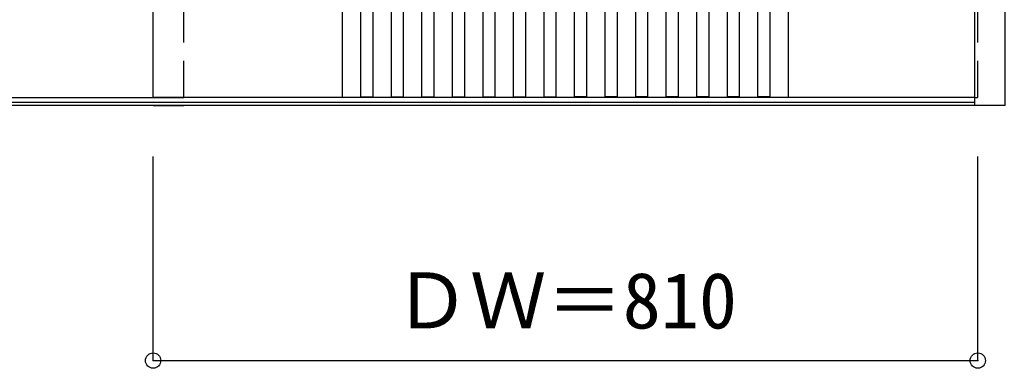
# Model space of a CAD drawing. Units: millimetres, scale not verified. Extents: x -6000 to 5700, y -4307 to 4175.
# Drawn here: x -3250 to -2282, y 1160 to 1502 of the extents above; entities that cross this region are included whole.
import ezdxf
from ezdxf.enums import TextEntityAlignment as Align

# ---------------------------------------------------------------- set-up
doc = ezdxf.new("R2010")
doc.units = ezdxf.units.MM
doc.header["$LTSCALE"] = 30
doc.header["$PDMODE"] = 32
doc.header["$PDSIZE"] = 15
doc.linetypes.add('DASHED1', pattern=[1.8, 1.2, -0.6])
for name, color, linetype in [('0-2_扉', 7, 'Continuous'), ('0-4_枠', 3, 'Continuous'), ('0-B_寸法', 4, 'Continuous')]:
    doc.layers.add(name, color=color, linetype=linetype)
doc.styles.add('ＭＳ ゴシック', font='')
doc.styles.get('ＭＳ ゴシック').set_extended_font_data('MS Gothic')

msp = doc.modelspace()

# ---------------------------------------------------------------- linework, layer by layer
at = {"layer": '0-2_扉'}
for p, q in [((-3119.15, 1426), (-3119.15, 3409)), ((-2933.15, 1426), (-2933.15, 3409)), ((-2915.15, 1426.5), (-2915.15, 3408.5)), ((-2903.15, 1426.5), (-2903.15, 3408.5)), ((-2885.15, 1426.5), (-2885.15, 3408.5)), ((-2873.15, 1426.5), (-2873.15, 3408.5)), ((-2855.15, 1426.5), (-2855.15, 3408.5)), ((-2843.15, 1426.5), (-2843.15, 3408.5)), ((-2825.15, 1426.5), (-2825.15, 3408.5)), ((-2813.15, 1426.5), (-2813.15, 3408.5)), ((-2795.15, 1426.5), (-2795.15, 3408.5)), ((-2783.15, 1426.5), (-2783.15, 3408.5)), ((-2765.15, 1426.5), (-2765.15, 3408.5)), ((-2753.15, 1426.5), (-2753.15, 3408.5)), ((-2735.15, 1426.5), (-2735.15, 3408.5)), ((-2723.15, 1426.5), (-2723.15, 3408.5)), ((-2705.15, 1426.5), (-2705.15, 3408.5)), ((-2693.15, 1426.5), (-2693.15, 3408.5)), ((-2675.15, 1426.5), (-2675.15, 3408.5)), ((-2663.15, 1426.5), (-2663.15, 3408.5)), ((-2645.15, 1426.5), (-2645.15, 3408.5)), ((-2633.15, 1426.5), (-2633.15, 3408.5)), ((-2615.15, 1426.5), (-2615.15, 3408.5)), ((-2603.15, 1426.5), (-2603.15, 3408.5)), ((-2585.15, 1426.5), (-2585.15, 3408.5)), ((-2573.15, 1426.5), (-2573.15, 3408.5)), ((-2555.15, 1426.5), (-2555.15, 3408.5)), ((-2543.15, 1426.5), (-2543.15, 3408.5)), ((-2525.15, 1426.5), (-2525.15, 3408.5)), ((-2513.15, 1426.5), (-2513.15, 3408.5)), ((-2495.15, 1426), (-2495.15, 3409)), ((-3899.15, 1426), (-3089.15, 1426)), ((-2312.15, 1426), (-3119.15, 1426)), ((-2915.15, 1426.5), (-2903.15, 1426.5)), ((-2885.15, 1426.5), (-2873.15, 1426.5)), ((-2855.15, 1426.5), (-2843.15, 1426.5)), ((-2825.15, 1426.5), (-2813.15, 1426.5)), ((-2795.15, 1426.5), (-2783.15, 1426.5)), ((-2765.15, 1426.5), (-2753.15, 1426.5)), ((-2735.15, 1426.5), (-2723.15, 1426.5)), ((-2693.15, 1426.5), (-2705.15, 1426.5)), ((-2663.15, 1426.5), (-2675.15, 1426.5)), ((-2633.15, 1426.5), (-2645.15, 1426.5)), ((-2603.15, 1426.5), (-2615.15, 1426.5)), ((-2573.15, 1426.5), (-2585.15, 1426.5)), ((-2543.15, 1426.5), (-2555.15, 1426.5)), ((-2513.15, 1426.5), (-2525.15, 1426.5))]:
    msp.add_line(p, q, dxfattribs=at)
at = {"layer": '0-2_扉', "linetype": 'DASHED1'}
msp.add_line((-2813.15, 1426.5), (-2813.15, 1434), dxfattribs=at)
at = {"layer": '0-4_枠'}
for p, q in [((-2312.15, 1418), (-2312.15, 3453)), ((-2282.15, 1418), (-2282.15, 3453)), ((-2312.15, 1421), (-4676.15, 1421)), ((-2312.15, 1418), (-4676.15, 1418)), ((-3119.15, 1418), (-3089.15, 1418)), ((-2282.15, 1418), (-2312.15, 1418))]:
    msp.add_line(p, q, dxfattribs=at)
at = {"layer": '0-4_枠', "color": 4, "linetype": 'DASHED1'}
for p, q in [((-3089.15, 1426), (-3089.15, 3409)), ((-2309.15, 1426), (-2309.15, 3409)), ((-2312.15, 1426), (-2309.15, 1426))]:
    msp.add_line(p, q, dxfattribs=at)
at = {"layer": '0-B_寸法'}
for p, q in [((-3119.15, 1168), (-3119.15, 1368)), ((-2309.15, 1168), (-2309.15, 1368)), ((-3119.15, 1168), (-2309.15, 1168))]:
    msp.add_line(p, q, dxfattribs=at)
at = {"layer": '0-B_寸法', "color": 7}
for p in [(-3119.15, 1168), (-2309.15, 1168)]:
    msp.add_point(p, dxfattribs=at)

# ---------------------------------------------------------------- texts
at = {"layer": '0-B_寸法', "color": 7, "style": 'ＭＳ ゴシック'}
msp.add_text('ＤＷ＝810', height=54.99, dxfattribs=at).set_placement((-2882.9, 1183), align=Align.BOTTOM_LEFT)

doc.saveas('drawing.dxf')
